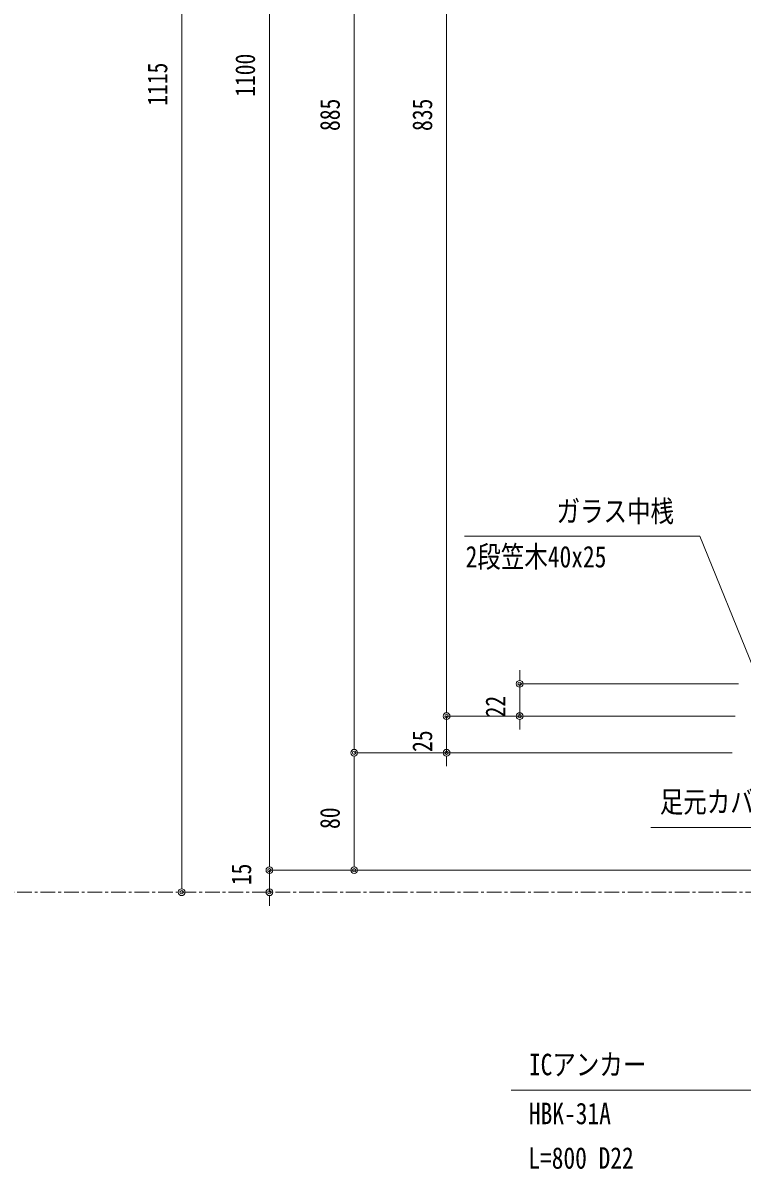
# Model space of a CAD drawing. Units: millimetres, scale not verified. Extents: x -3554 to 3554, y -1188 to 1188.
# Drawn here: x -2511 to -2021, y -677 to 103 of the extents above; entities that cross this region are included whole.
import ezdxf
from ezdxf.enums import TextEntityAlignment as Align

# ---------------------------------------------------------------- set-up
doc = ezdxf.new("R2010")
doc.units = ezdxf.units.MM
doc.header["$LTSCALE"] = 8
doc.linetypes.add('USER1', pattern=[2, 1.25, -0.25, 0.25, -0.25])
for name, color, linetype, lineweight in [('0-0_0', 7, 'Continuous', 18), ('0-9_1手摺寸法', 3, 'Continuous', 18), ('0-F_KIJUN-A', 2, 'USER1', 18)]:
    doc.layers.add(name, color=color, linetype=linetype, lineweight=lineweight)
doc.styles.add('ＭＳ ゴシック', font='')
doc.styles.get('ＭＳ ゴシック').set_extended_font_data('MS Gothic')

msp = doc.modelspace()

# ---------------------------------------------------------------- linework, layer by layer
at = {"layer": '0-0_0'}
for p, q in [((-2172.494, -344.594), (-2172.494, -342.294)), ((-2222.299, -366.594), (-2222.299, -364.294)), ((-2222.299, -366.594), (-2222.299, -364.294)), ((-2172.494, -371.194), (-2172.494, -373.494)), ((-2285.228, -391.594), (-2285.228, -389.294)), ((-2285.228, -396.194), (-2285.228, -398.494)), ((-2222.299, -396.194), (-2222.299, -398.494)), ((-2342.944, -471.594), (-2342.944, -469.294)), ((-2342.944, -471.594), (-2342.944, -469.294)), ((-2285.228, -471.594), (-2285.228, -469.294)), ((-2402.706, -486.594), (-2402.706, -484.294)), ((-2342.944, -491.194), (-2342.944, -493.494))]:
    msp.add_line(p, q, dxfattribs=at)
for points in [[(-2009.377, -345.629), (-2013.142, -336.365), (-2049.726, -246.331), (-2210.001, -246.331)], [(-1955.504, -470.568), (-1962.333, -463.263), (-1979.672, -444.717), (-2083.101, -444.717)], [(-1925.48, -533.714), (-1932.224, -541.098), (-2007.671, -623.693), (-2178.226, -623.693)]]:
    msp.add_lwpolyline(points, dxfattribs=at)
for centre, radius in [((-2172.494, -346.894), 2.3), ((-2172.494, -346.894), 1.15), ((-2222.299, -368.894), 2.3), ((-2222.299, -368.894), 2.3), ((-2172.494, -368.894), 2.3), ((-2222.299, -368.894), 1.15), ((-2222.299, -368.894), 1.15), ((-2172.494, -368.894), 1.15), ((-2285.228, -393.894), 2.3), ((-2285.228, -393.894), 2.3), ((-2285.228, -393.894), 1.15), ((-2285.228, -393.894), 1.15), ((-2222.299, -393.894), 2.3), ((-2222.299, -393.894), 1.15), ((-2342.944, -473.894), 2.3), ((-2342.944, -473.894), 2.3), ((-2342.944, -473.894), 1.15), ((-2342.944, -473.894), 1.15), ((-2285.228, -473.894), 2.3), ((-2285.228, -473.894), 1.15), ((-2402.706, -488.894), 2.3), ((-2402.706, -488.894), 1.15), ((-2342.944, -488.894), 2.3), ((-2342.944, -488.894), 1.15)]:
    msp.add_circle(centre, radius, dxfattribs=at)
at = {"layer": '0-9_1手摺寸法'}
for p, q in [((-2402.706, 621.506), (-2402.706, -484.294)), ((-2342.944, 621.506), (-2342.944, -469.294)), ((-2285.228, 486.506), (-2285.228, -389.294)), ((-2222.299, 461.506), (-2222.299, -364.294)), ((-2172.494, -342.294), (-2172.494, -337.694)), ((-2023.377, -346.894), (-2172.494, -346.894)), ((-2172.494, -368.894), (-2172.494, -346.894)), ((-2222.299, -364.294), (-2222.299, -359.694)), ((-2025.833, -368.894), (-2222.299, -368.894)), ((-2025.833, -368.894), (-2222.299, -368.894)), ((-2222.299, -368.894), (-2222.299, -393.894)), ((-2025.833, -368.894), (-2172.494, -368.894)), ((-2172.494, -373.494), (-2172.494, -378.094)), ((-2027.877, -393.894), (-2285.228, -393.894)), ((-2027.877, -393.894), (-2285.228, -393.894)), ((-2027.877, -393.894), (-2222.299, -393.894)), ((-2285.228, -398.494), (-2285.228, -469.294)), ((-2222.299, -398.494), (-2222.299, -403.094)), ((-2342.944, -469.294), (-2342.944, -464.694)), ((-2007.877, -473.894), (-2342.944, -473.894)), ((-2007.877, -473.894), (-2342.944, -473.894)), ((-2342.944, -473.894), (-2342.944, -488.894)), ((-2007.877, -473.894), (-2285.228, -473.894)), ((-2342.944, -493.494), (-2342.944, -498.094))]:
    msp.add_line(p, q, dxfattribs=at)
at = {"layer": '0-F_KIJUN-A'}
msp.add_line((-3234.802, -488.894), (-1607.95, -488.894), dxfattribs=at)

# ---------------------------------------------------------------- texts
at = {"layer": '0-0_0', "style": 'ＭＳ ゴシック', "width": 0.8}
for s, p in [('ガラス中桟', (-2147.394, -241.049)), ('2段笠木40x25', (-2209.294, -272.034)), ('足元カバー', (-2077.061, -439.015)), ('ICアンカー ', (-2166.207, -617.99)), ('HBK-31A', (-2166.207, -651.323)), ('L=800 D22', (-2166.634, -681.658))]:
    msp.add_text(s, height=14.66, dxfattribs=at).set_placement(p, align=Align.BOTTOM_LEFT)
at = {"layer": '0-9_1手摺寸法', "color": 7, "style": 'ＭＳ ゴシック', "width": 0.8}
for s, p in [('1100', (-2348.694, 52.975)), ('1115', (-2408.456, 46.877)), ('885', (-2290.978, 29.681)), ('835', (-2228.049, 29.681)), ('22', (-2178.244, -369.81)), ('25', (-2228.049, -393.31)), ('80', (-2290.978, -445.81)), ('15', (-2351.324, -484.106))]:
    msp.add_text(s, height=13.49, rotation=90, dxfattribs=at).set_placement(p, align=Align.BOTTOM_LEFT)

doc.saveas('drawing.dxf')
